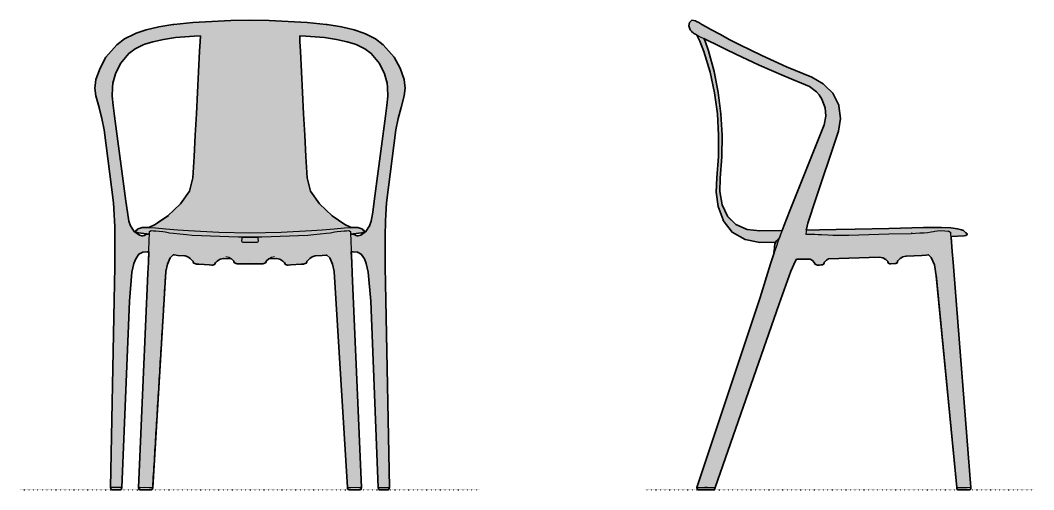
# Model space of a CAD drawing. Header units: millimetres. Extents: x 0 to 1796, y -1115 to 832.
# Drawn here: x 0 to 1796, y 0 to 832 of the extents above; entities that cross this region are included whole.
import ezdxf

# ---------------------------------------------------------------- set-up
doc = ezdxf.new("R2010")
doc.units = ezdxf.units.MM
doc.linetypes.add('Dots', pattern=[1, 0, -1])
doc.layers.add('Blocks', color=7, linetype='Continuous')
doc.layers.add('Blocks$Fill', color=7, linetype='Continuous', true_color=0xffffff)
for name, color, linetype, lineweight, true_color in [('Blocks$Inner', 7, 'Continuous', 25, 0x007f00), ('Blocks$Outline', 7, 'Continuous', 35, 0xff3f3f), ('Groud', 7, 'Dots', 25, 0x243775)]:
    doc.layers.add(name, color=color, linetype=linetype, lineweight=lineweight, true_color=true_color)

# ---------------------------------------------------------------- blocks, each defined once
blk = doc.blocks.new('Belleville Armchair Side')
at = {"layer": 'Blocks$Fill', "extrusion": (0, 0, -1)}
h = blk.add_hatch(color=256, dxfattribs=at)
h.paths.add_polyline_path([(332.4, 420.2), (330.2, 418.9), (326.5, 417), (320.9, 413.6), (313.4, 409.5), (304.7, 404.7), (288.1, 395.7), (272.2, 387), (254.6, 378.1), (214.5, 358.5), (170.7, 338.8), (126.2, 320), (106.2, 308.6), (103.2, 305.4), (88.7, 291.6), (78.4, 270.5), (78.2, 269.4), (75.1, 247.2), (79, 224.7), (122.5, 94), (129, 73.7), (133, 61.2), (135.7, 51.1), (136, 49.3), (112.6, 49.6), (82.9, 50.1), (49.5, 50.7), (-10.2, 52.1), (-71.9, 53.8), (-87.3, 53.9), (-102.7, 54), (-103.3, 54), (-103.9, 54), (-120.3, 53.1), (-131.9, 51.5), (-139.1, 49.7), (-142.6, 48.2), (-146.5, 45.2), (-147.6, 43.7), (-149, 42.5), (-148.7, 40.7), (-146.6, 39.4), (-143.7, 39.2), (-120.8, 37.9), (-121.5, 28.6), (-122.8, 11.5), (-124.3, -7.5), (-125.5, -22.9), (-155.9, -406.9), (-155.7, -409), (-154.1, -410.9), (-152.8, -410.9), (-147.8, -410.9), (-140.7, -410.9), (-136.4, -410.9), (-133.8, -410.9), (-132.4, -410.9), (-132.3, -410.9), (-130.9, -409), (-130.6, -406.8), (-94.5, -31.7), (-91.3, -12.2), (-85.1, 0.4), (-80.8, 5.1), (-79.9, 5.6), (-76.5, 5), (-68.7, 4.3), (-41.4, 3.1), (-40.4, 3), (-35.1, 1.7), (-30.5, -1.4), (-26.5, -5.3), (-26, -5.3), (-26, -5.3), (-25.9, -6.9), (-24.9, -8.9), (-22.6, -10.2), (-20.9, -10.2), (-13.9, -10.4), (-12.2, -10.6), (-9.9, -9.5), (-8.7, -7.6), (-8.5, -6), (-8, -6), (-5.2, -3.2), (0, 0), (6, 1.2), (96.3, -1.7), (99.8, -4), (103.5, -7.6), (104, -7.7), (104.2, -9.2), (105.4, -11), (107.4, -12.3), (109.2, -12.5), (112.6, -12.7), (116.2, -12.7), (117.9, -12.5), (120, -11.3), (121.3, -9.6), (121.5, -8), (122, -8), (125.1, -4.9), (129.1, -2.4), (130, -2.4), (153.3, -2.5), (154.9, -5.4), (163.3, -23.3), (183.8, -81.4), (297.3, -406.9), (297.8, -409), (299.1, -410.9), (300.3, -410.9), (304.4, -410.9), (314.2, -410.9), (323.8, -410.9), (328, -410.9), (328, -410.9), (329.3, -408.9), (329.7, -406.8), (329.7, -406.8), (217.6, -70.1), (199.3, -10.7), (192.7, 9.1), (193.1, 10.6), (192.6, 12), (192.1, 18.4), (191.5, 24.7), (188.7, 30), (190.2, 27.7), (218.2, 27.5), (244.3, 32.3), (267, 45.8), (283.4, 66), (283.1, 67.1), (292, 91), (295.4, 116.3), (294.6, 141.6), (291.5, 179.5), (291.1, 217.2), (293.4, 255), (298.4, 292.4), (306.1, 329.3), (317.1, 365.8), (324.7, 383.7), (329.5, 394.6), (330.3, 395.1), (332.4, 396.3), (332.8, 396.5), (333.2, 396.7), (333.6, 396.9), (334, 397.1), (334.4, 397.4), (334.8, 397.6), (335.2, 397.9), (335.5, 398.1), (335.9, 398.4), (336.3, 398.6), (336.7, 398.9), (337, 399.2), (337.4, 399.5), (337.7, 399.8), (338, 400.1), (338.4, 400.4), (338.6, 400.7), (338.9, 401), (339.2, 401.3), (339.5, 401.6), (339.7, 401.9), (340, 402.2), (340.2, 402.5), (340.5, 402.8), (340.7, 403.2), (340.9, 403.5), (341.1, 403.8), (341.4, 404.2), (341.6, 404.5), (341.8, 404.8), (342, 405.2), (342.2, 405.6), (343.7, 411.4), (342.5, 417.2), (338.8, 421.1)], flags=0)
h.paths.add_polyline_path([(288.5, 141.3), (289.1, 117.3), (284.9, 94.2), (275.3, 73.6), (275.2, 73.5), (275.2, 73.5), (260.8, 59.1), (240.6, 50.2), (218.3, 48), (178.4, 48.7), (175, 57.7), (170.9, 68.8), (164.3, 85.3), (156, 105.7), (104.4, 235.9), (101.3, 251.1), (102.3, 266.1), (108.3, 281.5), (113.3, 288.8), (117.8, 294.1), (130.2, 303.4), (175.7, 322.8), (219.4, 341.3), (260.6, 360.7), (278.9, 369.7), (295.6, 378.2), (309.3, 384.8), (313.8, 387.1), (317.4, 388.5), (315.2, 384), (308.8, 366.8), (299, 330.1), (291.7, 293), (287.1, 255.3), (285, 217.3), (285.5, 179.3)], flags=0)
at = {"layer": 'Blocks$Inner'}
for p, q in [((-330.2, 418.9), (-330.2, 418.9)), ((-190.7, 26.9), (-190.7, 26.9))]:
    blk.add_line(p, q, dxfattribs=at)
for points in [[(-342.2, 405.6), (-343.7, 411.4), (-342.5, 417.2), (-338.8, 421.1), (-332.4, 420.2), (-330.2, 418.9), (-326.5, 417), (-320.9, 413.6), (-313.4, 409.5), (-304.7, 404.7), (-288.1, 395.7), (-272.2, 387), (-254.6, 378.1), (-214.5, 358.5), (-170.7, 338.8), (-126.2, 320), (-106.2, 308.6), (-103.2, 305.4), (-88.7, 291.6), (-78.4, 270.5), (-78.2, 269.4), (-75.1, 247.2), (-79, 224.7), (-122.5, 94), (-129, 73.7), (-133, 61.2), (-135.7, 51.1), (-136.3, 46.5), (-136.4, 41.8), (-135.1, 41.8), (-131.9, 41.9), (-120.5, 41.7), (-114.8, 41.4), (-109.1, 41.2), (-97.9, 40.7), (-88.7, 40.4), (-60.4, 40.5), (10.2, 42.4), (50.2, 43.4), (65.1, 44.1), (72.2, 44.6), (78.7, 45.1), (85.5, 45.9), (89.4, 46.8), (92, 47.4), (96.1, 47.9), (101.1, 48.2), (109.4, 48.1), (115.7, 47.4), (117.7, 46.5), (120.3, 44.5)], [(-182.3, 37.5), (-181.9, 38.8), (-178.7, 47.9), (-175, 57.7), (-170.9, 68.8), (-164.3, 85.3), (-156, 105.7), (-104.4, 235.9), (-101.3, 251.1), (-102.3, 266.1), (-108.3, 281.5), (-113.3, 288.8), (-117.8, 294.1), (-130.2, 303.4), (-175.7, 322.8), (-219.4, 341.3), (-260.6, 360.7), (-278.9, 369.7), (-295.6, 378.2), (-309.3, 384.8), (-313.8, 387.1), (-321.9, 390.3), (-326.7, 393), (-330.3, 395.1), (-332.4, 396.3)], [(-331.6, 396.6), (-331.6, 396.6), (-331.6, 396.6)], [(-190.2, 27.7), (-218.2, 27.5), (-244.3, 32.3), (-267, 45.8), (-283.4, 66), (-283.1, 67.1), (-292, 91), (-295.4, 116.3), (-294.6, 141.6), (-291.5, 179.5), (-291.1, 217.2), (-293.4, 255), (-298.4, 292.4), (-306.1, 329.3), (-317.1, 365.8), (-324.7, 383.7), (-329.5, 394.6)], [(-275.3, 73.6), (-284.9, 94.2), (-289.1, 117.3), (-288.5, 141.3), (-285.5, 179.3), (-285, 217.3), (-287.1, 255.3), (-291.7, 293), (-299, 330.1), (-308.8, 366.8), (-315.2, 384), (-317.4, 388.5)], [(-178.4, 48.7), (-218.3, 48), (-240.6, 50.2), (-260.8, 59.1), (-275.3, 73.6), (-275.2, 73.5), (-275.2, 73.5)], [(120.3, 53.1), (131.9, 51.5), (139.1, 49.7), (142.6, 48.2), (146.5, 45.2), (142.6, 48.2), (139.1, 49.7), (131.9, 51.5), (120.3, 53.1), (103.9, 54), (87.9, 53.9), (72.2, 53.8), (10.3, 52), (-49.4, 50.7), (-112.6, 49.6), (-136, 49.3)], [(103.3, 54), (102.7, 54), (87.3, 53.9), (71.9, 53.8), (10.2, 52.1), (-49.5, 50.7), (-82.9, 50.1)], [(-329.7, -406.9), (-329.7, -406.8), (-329.1, -408.9), (-329.7, -406.9), (-324.6, -406.8), (-314.3, -406.8), (-303.6, -406.8), (-298.8, -406.9), (-297.3, -406.9), (-297.8, -409), (-299.1, -410.9), (-300.3, -410.9), (-304.4, -410.9), (-314.2, -410.9), (-323.8, -410.9), (-328, -410.9), (-329.3, -408.9), (-329.7, -406.8), (-217.6, -70.1), (-199.3, -10.7), (-192.3, 10.1), (-188.9, 19.7), (-185, 30.6), (-181.4, 39.7), (-178.7, 47.9)], [(-182.5, 36.9), (-182.7, 36.7), (-186.5, 32.7), (-188.7, 30), (-191.5, 24.7), (-192.1, 18.4), (-192.6, 12)], [(155.9, -406.9), (125.5, -22.9), (124.3, -7.5), (122.8, 11.5), (121.5, 28.6), (120.4, 42.5), (120.3, 44.5), (118.5, 45.7), (115.7, 47.4)], [(147.9, 44.1), (146.5, 45.2), (147.6, 43.7), (149, 42.5), (148.7, 40.7), (146.6, 39.4), (143.7, 39.2), (120.8, 37.9)], [(-188.7, 30), (-190.7, 26.9), (-191.7, 25.6), (-191.9, 23.4)], [(-192.7, 9.1), (-193.1, 10.6), (-192.6, 12), (-192.3, 10)], [(26, -5.3), (25.9, -6.9), (24.9, -8.9), (22.6, -10.2), (20.9, -10.2), (13.9, -10.4), (12.2, -10.6), (9.9, -9.5), (8.7, -7.6), (8.5, -6), (8, -6), (5.2, -3.2), (0, 0), (-6, 1.2), (-96.3, -1.7), (-99.8, -4), (-103.5, -7.6), (-104, -7.7), (-104.2, -9.2), (-105.4, -11), (-107.4, -12.3), (-109.2, -12.5), (-112.6, -12.7), (-116.2, -12.7), (-117.9, -12.5), (-120, -11.3), (-121.3, -9.6), (-121.5, -8), (-122, -8), (-121.5, -8)], [(94.5, -31.7), (91.3, -12.2), (85.1, 0.4), (80.8, 5.1), (79.9, 5.6), (76.5, 5), (68.7, 4.3), (41.4, 3.1), (40.4, 3), (35.1, 1.7), (30.5, -1.4), (26.5, -5.3), (26, -5.3), (26, -5.3), (26, -5.5)], [(-298.8, -406.9), (-297.3, -406.9), (-183.8, -81.4), (-163.3, -23.3), (-154.9, -5.4), (-153.3, -2.5), (-130, -2.4), (-129.1, -2.4), (-125.1, -4.9), (-122, -8)], [(154.1, -410.9), (155.7, -409), (155.9, -406.9), (154.4, -406.6), (155.9, -406.9), (155.7, -409), (154.1, -410.9), (152.8, -410.9), (147.8, -410.9), (140.7, -410.9), (136.4, -410.9), (133.8, -410.9), (132.4, -410.9), (130.9, -409), (130.6, -406.8), (94.5, -31.7), (94.4, -30.2), (130.7, -406.8), (131.1, -409), (130.6, -406.8), (130.7, -406.8), (132.6, -406.9), (136, -406.9), (141.1, -406.9), (148.9, -406.8), (154.4, -406.6)], [(-329.3, -408.9), (-328, -410.9), (-328, -410.9)], [(130.9, -409), (132.3, -410.9), (132.4, -410.9)], [(132.6, -406.9), (132.6, -406.9), (132.6, -406.9)]]:
    blk.add_lwpolyline(points, dxfattribs=at)
blk.add_open_spline([(-332.4, 396.3), (-334.6, 397.3), (-338.5, 399.9), (-341.2, 403.7), (-342.2, 405.6)], degree=3, knots=[19.935003, 19.935003, 19.935003, 19.935003, 27.178581, 33.569081, 33.569081, 33.569081, 33.569081], dxfattribs=at)
for points in [[(-259.9, 58.7), (-259.9, 58.7)], [(-240.3, 50.2), (-240.3, 50.2)], [(-240.3, 50.2), (-240.3, 50.2)], [(51.9, 43.5), (50.1, 43.4)], [(8.5, -6), (8.5, -6.1)], [(-311.6, -406.8), (-315.4, -406.9)], [(-314.3, -406.8), (-314.3, -406.8)], [(136, -406.9), (136, -406.9)], [(141.1, -406.9), (141.1, -406.9)]]:
    blk.add_open_spline(points, degree=1, dxfattribs=at)
at = {"layer": 'Blocks$Outline'}
for points in [[(-343.7, 411.4), (-342.5, 417.2)], [(-342.5, 417.2), (-338.8, 421.1)], [(-338.8, 421.1), (-332.4, 420.2)], [(-332.4, 420.2), (-330.2, 418.9)], [(-330.2, 418.9), (-326.5, 417)], [(-326.5, 417), (-320.9, 413.6)], [(-320.9, 413.6), (-313.4, 409.5)], [(-342.2, 405.6), (-343.7, 411.4)], [(-330.3, 395.1), (-332.4, 396.3)], [(-329.5, 394.6), (-330.3, 395.1)], [(-313.4, 409.5), (-304.7, 404.7)], [(-304.7, 404.7), (-288.1, 395.7)], [(-288.1, 395.7), (-272.2, 387)], [(-324.7, 383.7), (-329.5, 394.6)], [(-317.1, 365.8), (-324.7, 383.7)], [(-313.8, 387.1), (-317.4, 388.5)], [(-317.4, 388.5), (-315.2, 384)], [(-315.2, 384), (-308.8, 366.8)], [(-309.3, 384.8), (-313.8, 387.1)], [(-295.6, 378.2), (-309.3, 384.8)], [(-278.9, 369.7), (-295.6, 378.2)], [(-272.2, 387), (-254.6, 378.1)], [(-254.6, 378.1), (-214.5, 358.5)], [(-306.1, 329.3), (-317.1, 365.8)], [(-308.8, 366.8), (-299, 330.1)], [(-260.6, 360.7), (-278.9, 369.7)], [(-219.4, 341.3), (-260.6, 360.7)], [(-175.7, 322.8), (-219.4, 341.3)], [(-214.5, 358.5), (-170.7, 338.8)], [(-298.4, 292.4), (-306.1, 329.3)], [(-299, 330.1), (-291.7, 293)], [(-170.7, 338.8), (-126.2, 320)], [(-130.2, 303.4), (-175.7, 322.8)], [(-126.2, 320), (-106.2, 308.6)], [(-106.2, 308.6), (-103.2, 305.4)], [(-103.2, 305.4), (-88.7, 291.6)], [(-293.4, 255), (-298.4, 292.4)], [(-291.7, 293), (-287.1, 255.3)], [(-117.8, 294.1), (-130.2, 303.4)], [(-113.3, 288.8), (-117.8, 294.1)], [(-108.3, 281.5), (-113.3, 288.8)], [(-88.7, 291.6), (-78.4, 270.5)], [(-102.3, 266.1), (-108.3, 281.5)], [(-78.4, 270.5), (-78.2, 269.4)], [(-78.2, 269.4), (-75.1, 247.2)], [(-291.1, 217.2), (-293.4, 255)], [(-287.1, 255.3), (-285, 217.3)], [(-101.3, 251.1), (-102.3, 266.1)], [(-156, 105.7), (-104.4, 235.9)], [(-104.4, 235.9), (-101.3, 251.1)], [(-75.1, 247.2), (-79, 224.7)], [(-291.5, 179.5), (-291.1, 217.2)], [(-285, 217.3), (-285.5, 179.3)], [(-79, 224.7), (-122.5, 94)], [(-294.6, 141.6), (-291.5, 179.5)], [(-285.5, 179.3), (-288.5, 141.3)], [(-295.4, 116.3), (-294.6, 141.6)], [(-288.5, 141.3), (-289.1, 117.3)], [(-292, 91), (-295.4, 116.3)], [(-289.1, 117.3), (-284.9, 94.2)], [(-283.1, 67.1), (-292, 91)], [(-284.9, 94.2), (-275.3, 73.6)], [(-164.3, 85.3), (-156, 105.7)], [(-122.5, 94), (-129, 73.7)], [(-275.3, 73.6), (-275.2, 73.5)], [(-275.2, 73.5), (-275.2, 73.5)], [(-275.2, 73.5), (-260.8, 59.1)], [(-170.9, 68.8), (-164.3, 85.3)], [(-129, 73.7), (-133, 61.2)], [(-283.4, 66), (-283.1, 67.1)], [(-267, 45.8), (-283.4, 66)], [(-260.8, 59.1), (-240.6, 50.2)], [(-178.4, 48.7), (-175, 57.7)], [(-175, 57.7), (-170.9, 68.8)], [(-133, 61.2), (-135.7, 51.1)], [(71.9, 53.8), (87.3, 53.9)], [(87.3, 53.9), (102.7, 54)], [(102.7, 54), (103.3, 54)], [(103.3, 54), (103.9, 54)], [(103.9, 54), (120.3, 53.1)], [(-244.3, 32.3), (-267, 45.8)], [(-240.6, 50.2), (-218.3, 48)], [(-218.3, 48), (-178.4, 48.7)], [(-135.7, 51.1), (-136, 49.3)], [(-136, 49.3), (-112.6, 49.6)], [(-112.6, 49.6), (-82.9, 50.1)], [(-82.9, 50.1), (-49.5, 50.7)], [(-49.5, 50.7), (10.2, 52.1)], [(10.2, 52.1), (71.9, 53.8)], [(120.3, 53.1), (131.9, 51.5)], [(143.7, 39.2), (120.8, 37.9)], [(120.8, 37.9), (121.5, 28.6)], [(131.9, 51.5), (139.1, 49.7)], [(139.1, 49.7), (142.6, 48.2)], [(142.6, 48.2), (146.5, 45.2)], [(146.6, 39.4), (143.7, 39.2)], [(146.5, 45.2), (147.6, 43.7)], [(148.7, 40.7), (146.6, 39.4)], [(147.6, 43.7), (149, 42.5)], [(149, 42.5), (148.7, 40.7)], [(-218.2, 27.5), (-244.3, 32.3)], [(-190.2, 27.7), (-218.2, 27.5)], [(-192.6, 12), (-192.1, 18.4)], [(-192.1, 18.4), (-191.5, 24.7)], [(-191.5, 24.7), (-188.7, 30)], [(-188.7, 30), (-190.2, 27.7)], [(121.5, 28.6), (122.8, 11.5)], [(-199.3, -10.7), (-192.7, 9.1)], [(-193.1, 10.6), (-192.6, 12)], [(-192.7, 9.1), (-193.1, 10.6)], [(-6, 1.2), (-96.3, -1.7)], [(0, 0), (-6, 1.2)], [(35.1, 1.7), (30.5, -1.4)], [(40.4, 3), (35.1, 1.7)], [(41.4, 3.1), (40.4, 3)], [(68.7, 4.3), (41.4, 3.1)], [(76.5, 5), (68.7, 4.3)], [(79.9, 5.6), (76.5, 5)], [(80.8, 5.1), (79.9, 5.6)], [(85.1, 0.4), (80.8, 5.1)], [(91.3, -12.2), (85.1, 0.4)], [(122.8, 11.5), (124.3, -7.5)], [(-217.6, -70.1), (-199.3, -10.7)], [(-154.9, -5.4), (-163.3, -23.3)], [(-153.3, -2.5), (-154.9, -5.4)], [(-130, -2.4), (-153.3, -2.5)], [(-129.1, -2.4), (-130, -2.4)], [(-125.1, -4.9), (-129.1, -2.4)], [(-122, -8), (-125.1, -4.9)], [(-121.5, -8), (-122, -8)], [(-121.3, -9.6), (-121.5, -8)], [(-120, -11.3), (-121.3, -9.6)], [(-117.9, -12.5), (-120, -11.3)], [(-116.2, -12.7), (-117.9, -12.5)], [(-112.6, -12.7), (-116.2, -12.7)], [(-109.2, -12.5), (-112.6, -12.7)], [(-107.4, -12.3), (-109.2, -12.5)], [(-105.4, -11), (-107.4, -12.3)], [(-104.2, -9.2), (-105.4, -11)], [(-104, -7.7), (-104.2, -9.2)], [(-103.5, -7.6), (-104, -7.7)], [(-99.8, -4), (-103.5, -7.6)], [(-96.3, -1.7), (-99.8, -4)], [(5.2, -3.2), (0, 0)], [(8, -6), (5.2, -3.2)], [(8.5, -6), (8, -6)], [(8.7, -7.6), (8.5, -6)], [(9.9, -9.5), (8.7, -7.6)], [(12.2, -10.6), (9.9, -9.5)], [(13.9, -10.4), (12.2, -10.6)], [(20.9, -10.2), (13.9, -10.4)], [(22.6, -10.2), (20.9, -10.2)], [(24.9, -8.9), (22.6, -10.2)], [(25.9, -6.9), (24.9, -8.9)], [(26, -5.3), (25.9, -6.9)], [(26.5, -5.3), (26, -5.3)], [(26, -5.3), (26, -5.3)], [(30.5, -1.4), (26.5, -5.3)], [(94.5, -31.7), (91.3, -12.2)], [(124.3, -7.5), (125.5, -22.9)], [(-163.3, -23.3), (-183.8, -81.4)], [(130.6, -406.8), (94.5, -31.7)], [(125.5, -22.9), (155.9, -406.9)], [(-329.7, -406.8), (-217.6, -70.1)], [(-183.8, -81.4), (-297.3, -406.9)], [(-329.3, -408.9), (-329.7, -406.8)], [(-329.7, -406.8), (-329.7, -406.8)], [(-328, -410.9), (-329.3, -408.9)], [(-323.8, -410.9), (-328, -410.9)], [(-328, -410.9), (-328, -410.9)], [(-314.2, -410.9), (-323.8, -410.9)], [(-304.4, -410.9), (-314.2, -410.9)], [(-300.3, -410.9), (-304.4, -410.9)], [(-299.1, -410.9), (-300.3, -410.9)], [(-297.8, -409), (-299.1, -410.9)], [(-297.3, -406.9), (-297.8, -409)], [(130.9, -409), (130.6, -406.8)], [(132.3, -410.9), (130.9, -409)], [(132.4, -410.9), (132.3, -410.9)], [(133.8, -410.9), (132.4, -410.9)], [(136.4, -410.9), (133.8, -410.9)], [(140.7, -410.9), (136.4, -410.9)], [(147.8, -410.9), (140.7, -410.9)], [(152.8, -410.9), (147.8, -410.9)], [(154.1, -410.9), (152.8, -410.9)], [(155.7, -409), (154.1, -410.9)], [(155.9, -406.9), (155.7, -409)]]:
    blk.add_lwpolyline(points, dxfattribs=at)
blk.add_open_spline([(-332.4, 396.3), (-334.6, 397.3), (-338.5, 399.9), (-341.2, 403.7), (-342.2, 405.6)], degree=3, knots=[0, 0, 0, 0, 7.243578, 13.634078, 13.634078, 13.634078, 13.634078], dxfattribs=at)
blk = doc.blocks.new('Belleville Armchair Front')
at = {"layer": 'Blocks$Fill', "extrusion": (0, 0, -1)}
h = blk.add_hatch(color=256, dxfattribs=at)
h.paths.add_polyline_path([(-229.3, 353.3), (-233.1, 351.6), (-249.9, 343.1), (-263.7, 332.5), (-282.9, 310.7), (-293.3, 291.4), (-300.7, 271.4), (-301.3, 265.8), (-302.5, 255.9), (-300.7, 242.3), (-295.1, 221.6), (-290.1, 202), (-286, 182.1), (-269.3, 52.9), (-268.3, 31.8), (-267.7, 20.2), (-267.3, 11.3), (-267.2, 2.9), (-267.1, -8.8), (-267, -18.8), (-266.9, -30), (-266.9, -40), (-267.2, -60.8), (-268.1, -119.5), (-274.5, -451.7), (-274.2, -453.8), (-272.8, -455.7), (-270.6, -455.7), (-267.4, -455.7), (-264.4, -455.7), (-261.5, -455.7), (-258.2, -455.7), (-256.5, -455.7), (-255.1, -453.8), (-254.7, -451.7), (-241.3, -121.4), (-236.9, -70), (-233.3, -54.9), (-230.1, -46.4), (-224.3, -38.4), (-217.7, -34.5), (-209.6, -34.1), (-206.9, -34.4), (-207.7, -52.9), (-208.5, -71.7), (-216.7, -261), (-225.1, -451.7), (-224.6, -453.8), (-224.4, -454.1), (-223.4, -455.7), (-223.2, -455.7), (-219.7, -455.7), (-213.3, -455.7), (-206.5, -455.7), (-203.5, -455.7), (-201.8, -455.7), (-200.4, -453.8), (-200, -451.7), (-176.7, -69.1), (-173.7, -55.8), (-168.8, -44.9), (-163.9, -39.9), (-162.3, -40.1), (-155.6, -40.8), (-155.4, -40.8), (-143.8, -41.4), (-142.7, -41.5), (-137.8, -43), (-133.5, -45.8), (-128.8, -50.5), (-128.3, -50.6), (-128.1, -52.2), (-126.9, -54), (-123.7, -55.6), (-122.2, -55.8), (-118.1, -56.1), (-99.6, -57.3), (-95.4, -57.5), (-94, -57.5), (-90.5, -56.3), (-89.1, -54.6), (-88.8, -53.1), (-88.2, -53.1), (-85.5, -50.4), (-80.3, -47.2), (-74.5, -46.1), (-73.3, -46), (-61, -46.3), (-60.6, -46.6), (-56.8, -50.3), (-56.3, -50.4), (-56, -51.9), (-54.9, -53.9), (-50.5, -55.1), (-49, -55.2), (-44.9, -55.4), (-27.5, -55.5), (-10.2, -55.4), (-6.1, -55.2), (-4.6, -55.1), (-0.2, -53.9), (1, -51.9), (1.2, -50.4), (1.7, -50.3), (5.5, -46.6), (5.9, -46.3), (18.2, -46), (19.3, -46), (25.3, -47.2), (30.4, -50.4), (33.1, -53.1), (33.7, -53.1), (34, -54.6), (35.4, -56.3), (38.9, -57.5), (40.3, -57.5), (44.5, -57.3), (63, -56.1), (67.1, -55.8), (68.6, -55.6), (71.8, -54), (73, -52.2), (73.2, -50.6), (73.7, -50.5), (78.4, -45.8), (82.7, -43), (87.6, -41.5), (88.7, -41.4), (100.3, -40.8), (106.8, -39.6), (108.4, -39.5), (113.7, -44.9), (118.6, -55.8), (121.6, -69.1), (144.9, -451.7), (145.3, -453.8), (146.7, -455.7), (148.4, -455.7), (151.5, -455.7), (158.2, -455.7), (164.6, -455.7), (168.1, -455.7), (168.3, -455.7), (169.3, -454.1), (169.5, -453.8), (170, -451.7), (161.6, -261), (153.4, -71.7), (152.6, -52.9), (151.8, -34.4), (154.5, -34.1), (162.6, -34.5), (169.2, -38.4), (175, -46.4), (178.2, -54.9), (181.8, -70), (186.2, -121.4), (199.6, -451.7), (200, -453.8), (201.4, -455.7), (203.1, -455.7), (206.4, -455.7), (209.3, -455.7), (212.3, -455.7), (215.5, -455.7), (217.7, -455.7), (219.1, -453.8), (219.4, -451.7), (213, -119.5), (212.1, -60.8), (211.8, -40), (211.8, -30), (211.9, -18.8), (212, -8.8), (212.1, 2.9), (212.2, 11.3), (212.6, 20.2), (213.2, 31.8), (214.2, 52.9), (230.9, 182.1), (235, 202), (240, 221.6), (245.6, 242.3), (247.4, 255.9), (246.2, 265.8), (245.6, 271.4), (238.2, 291.4), (227.8, 310.7), (208.6, 332.5), (194.8, 343.1), (178, 351.6), (174.2, 353.3), (156.7, 359.5), (134.3, 364.8), (109.1, 368.6), (107.8, 368.7), (107.4, 368.8), (73.8, 372.2), (40, 374.3), (6.2, 375.6), (-27.5, 376.3), (-61.3, 375.6), (-95.1, 374.3), (-128.9, 372.2), (-162.5, 368.8), (-162.9, 368.7), (-164.2, 368.6), (-189.4, 364.8), (-211.8, 359.5)], flags=0)
h.paths.add_polyline_path([(71.5, 134.8), (69.6, 172.6), (67.5, 210.5), (65.7, 248.1), (63.6, 285), (61.7, 321.6), (60.9, 338.7), (60.4, 348.9), (71.2, 348.2), (104.5, 345.5), (125.6, 342.3), (144.8, 338.1), (158.9, 333.7), (161.8, 332.7), (175.9, 325.4), (186.9, 317.3), (201.8, 299.5), (210.6, 281.5), (215.6, 264.9), (216.3, 257.1), (216.5, 241.8), (215, 225.2), (212.4, 206.5), (210.1, 188.8), (192.3, 55.6), (189.8, 36.3), (187.1, 20.3), (184.4, 11.9), (177.9, 2), (168.5, -4.4), (164.3, -5.5), (162.4, -5.6), (160.4, -5.3), (159.1, -4.5), (156, -2.9), (150.5, -3), (170, -0.5), (172.8, 0.1), (174.8, 1.5), (174.9, 3.4), (173.1, 4.4), (171.9, 5.9), (168.7, 7.2), (163.7, 9), (161.2, 9.1), (155, 9.2), (152.9, 9.2), (151.6, 9.1), (140.7, 14.3), (132.1, 20), (117.8, 29.7), (95.6, 50.7), (79.8, 73.6), (73.7, 97.1)], flags=0)
h.paths.add_polyline_path([(-247.4, 55.6), (-265.2, 188.8), (-267.5, 206.5), (-270.1, 225.2), (-271.6, 241.8), (-271.4, 257.1), (-270.7, 264.9), (-265.7, 281.5), (-256.9, 299.5), (-242, 317.3), (-231, 325.4), (-216.9, 332.7), (-214, 333.7), (-199.9, 338.1), (-180.7, 342.3), (-159.6, 345.5), (-126.2, 348.2), (-115.5, 348.9), (-116, 338.7), (-116.8, 321.6), (-118.7, 285), (-120.8, 248.1), (-122.5, 210.5), (-124.7, 172.6), (-126.6, 134.8), (-128.8, 97.1), (-134.9, 73.6), (-150.7, 50.7), (-172.8, 29.7), (-195.8, 14.3), (-206.7, 9.1), (-208, 9.2), (-210.1, 9.2), (-216.2, 9.1), (-218.8, 9), (-223.8, 7.2), (-227, 5.9), (-228.2, 4.4), (-230, 3.4), (-229.8, 1.5), (-227.9, 0.1), (-225.1, -0.5), (-205.6, -3), (-211.1, -2.9), (-214.2, -4.5), (-215.5, -5.3), (-217.5, -5.6), (-219.4, -5.5), (-223.6, -4.4), (-233, 2), (-239.5, 11.9), (-242.2, 20.3), (-244.9, 36.3)], flags=0)
at = {"layer": 'Blocks$Inner'}
for points in [[(-246.2, 265.8), (-246.2, 265.8), (-245.6, 271.4), (-238.2, 291.4), (-227.8, 310.7), (-208.6, 332.5), (-194.8, 343.1), (-178, 351.6), (-174.2, 353.3), (-156.7, 359.5), (-134.3, 364.8), (-109.1, 368.6), (-73.8, 372.2), (-40, 374.3), (-6.2, 375.6), (27.5, 376.3), (61.3, 375.6), (95.1, 374.3), (128.9, 372.2), (164.2, 368.6), (189.4, 364.8), (211.8, 359.5), (229.3, 353.3), (233.1, 351.6), (249.9, 343.1), (263.7, 332.5), (282.9, 310.7), (293.3, 291.4), (300.7, 271.4), (301.3, 265.8), (302.5, 255.9), (300.7, 242.3)], [(-107.8, 368.7), (-107.4, 368.8), (-73.8, 372.2)], [(128.9, 372.2), (162.5, 368.8), (162.9, 368.7)], [(-132.1, 20), (-117.8, 29.7), (-95.6, 50.7), (-79.8, 73.6), (-73.7, 97.1), (-71.5, 134.8), (-69.6, 172.6), (-67.5, 210.5), (-65.7, 248.1), (-63.6, 285), (-61.7, 321.6), (-60.9, 338.7), (-60.4, 348.9), (-71.2, 348.2), (-104.5, 345.5), (-125.6, 342.3), (-144.8, 338.1), (-158.9, 333.7), (-161.8, 332.7), (-175.9, 325.4), (-186.9, 317.3), (-201.8, 299.5), (-210.6, 281.5), (-215.6, 264.9), (-216.3, 257.1), (-216.5, 241.8), (-215, 225.2), (-212.4, 206.5), (-210.1, 188.8), (-192.3, 55.6), (-189.8, 36.3), (-187.1, 20.2), (-184.5, 11.6), (-184.4, 11.9), (-187.1, 20.3)], [(242.2, 20.3), (239.5, 11.9), (239.6, 11.6), (242.2, 20.2), (244.9, 36.3), (247.4, 55.6), (265.2, 188.8), (267.5, 206.5), (270.1, 225.2), (271.6, 241.8), (271.4, 257.1), (270.7, 264.9), (265.7, 281.5), (256.9, 299.5), (242, 317.3), (231, 325.4), (216.9, 332.7), (214, 333.7), (199.9, 338.1), (180.7, 342.3), (159.6, 345.5), (126.2, 348.2), (115.5, 348.9), (116, 338.7), (116.8, 321.6), (118.7, 285), (120.8, 248.1), (122.5, 210.5), (124.7, 172.6), (126.6, 134.8), (128.8, 97.1), (134.9, 73.6), (150.7, 50.7), (172.8, 29.7), (195.8, 14.3), (206.7, 9.1)], [(-246.2, 265.8), (-247.4, 255.9), (-245.6, 242.3)], [(-235, 202), (-230.9, 182.1), (-214.2, 52.9), (-213.2, 31.8), (-212.6, 20.2), (-212.2, 11.3), (-212.1, 2.9), (-212, -8.8), (-211.9, -18.8), (-211.8, -30), (-211.8, -40), (-212.1, -60.8), (-213, -119.5), (-219.4, -451.7), (-219.1, -453.8), (-217.7, -455.7), (-215.5, -455.7), (-212.3, -455.7), (-209.3, -455.7), (-206.4, -455.7), (-203.1, -455.7), (-201.4, -455.7), (-200, -453.8), (-199.6, -451.7), (-201.5, -451.6), (-201.5, -451.6), (-205.4, -451.7), (-209.3, -451.7), (-213.3, -451.7), (-217.1, -451.7), (-219.4, -451.7), (-219.4, -451.7)], [(254.7, -451.7), (254.7, -451.7), (256.6, -451.6), (260.5, -451.7), (264.4, -451.7), (268.4, -451.7), (272.2, -451.7), (274.5, -451.7), (268.1, -119.5), (267.2, -60.8), (266.9, -40), (266.9, -30), (267, -18.8), (267.1, -8.8), (267.2, 2.9), (267.3, 11.3), (267.7, 20.2), (268.3, 31.8), (269.3, 52.9), (286, 182.1), (290.1, 202)], [(-151.6, 9.1), (-140.7, 14.3), (-117.1, 30)], [(-184.4, 11.9), (-177.9, 2), (-168.5, -4.4), (-164.3, -5.5), (-162.4, -5.6), (-160.4, -5.3)], [(-160.6, -5.5), (-160.6, -5.5), (-159.1, -4.5), (-156, -2.9), (-150.5, -3), (-170, -0.5), (-172.8, 0.1), (-174.8, 1.5), (-174.9, 3.4), (-173.1, 4.4), (-171.9, 5.9), (-168.7, 7.2), (-163.7, 9), (-161.2, 9.1), (-155, 9.2), (-152.9, 9.2), (-140.1, 8.4), (-121.6, 6.8), (-100.4, 5), (-81.5, 3.5), (-27.5, 0.6), (27.5, -0.6), (82.6, 0.6), (136.6, 3.5), (155.5, 5), (176.7, 6.8), (195.1, 8.4), (208, 9.2), (210.1, 9.2), (216.2, 9.1), (218.8, 9), (223.8, 7.2), (227, 5.9), (228.2, 4.4), (230, 3.4), (229.8, 1.5), (227.9, 0.1), (225.1, -0.5), (205.6, -3), (211.1, -2.9), (214.2, -4.5), (215.5, -5.3), (217.5, -5.6), (219.4, -5.5), (223.6, -4.4), (233, 2), (239.5, 11.9)], [(-168.1, -451.7), (-169.8, -451.7), (-153.4, -71.7), (-152.6, -52.9), (-151.7, -31.4), (-151, -14.7), (-150.3, -0.4), (-150.3, 1.7), (-147.3, 3.4), (-143.4, 3.3), (-139.3, 3.2), (-133.4, 2.5), (-126.9, 1.7), (-122.8, 1.1), (-119.9, 0.6), (-114.9, -0.3), (-108.2, -1.2), (-96.7, -2.5), (-85.2, -3.6), (-74.8, -4.4), (6.8, -7.3), (12.3, -7.5), (13, -7.5), (13.6, -7.5), (15.9, -7.5), (27.5, -7.6), (39.2, -7.5), (41.5, -7.5), (42.1, -7.5), (42.8, -7.5), (48.3, -7.3), (129.9, -4.4), (140.3, -3.6), (151.8, -2.5), (163.3, -1.2), (170, -0.3), (175, 0.6), (177.9, 1.1), (182, 1.7), (188.5, 2.5), (194.4, 3.2), (198.4, 3.3), (202.4, 3.4), (205.3, 1.7), (205.4, -0.4), (206.1, -14.7), (206.8, -31.4), (207.7, -52.9), (208.5, -71.7), (224.9, -451.7), (223.2, -451.7), (223.2, -451.7)], [(-199.6, -451.7), (-186.2, -121.4), (-181.8, -70), (-178.2, -54.9), (-175, -46.4), (-169.2, -38.4), (-162.6, -34.5), (-154.5, -34.1), (-151.8, -34.4)], [(206.9, -34.4), (209.6, -34.1), (209.6, -34.1), (217.7, -34.5), (224.3, -38.4), (230.1, -46.4), (233.3, -54.9), (236.9, -70), (241.3, -121.4), (254.7, -451.7), (255.1, -453.8), (256.5, -455.7), (258.2, -455.7), (261.5, -455.7), (264.4, -455.7), (267.4, -455.7), (270.6, -455.7), (272.8, -455.7), (274.2, -453.8), (274.5, -451.7)], [(-121.6, -69.1), (-118.6, -55.8), (-113.7, -44.9), (-108.4, -39.5), (-106.8, -39.6), (-100.3, -40.8), (-88.7, -41.4), (-87.6, -41.5), (-82.7, -43), (-78.4, -45.8), (-73.7, -50.5), (-73.2, -50.6)], [(-73.2, -50.6), (-73.7, -50.5), (-73.2, -50.6)], [(-73.2, -50.6), (-73.2, -50.6), (-73, -52.2), (-71.8, -54), (-68.6, -55.6), (-67.1, -55.8), (-63, -56.1), (-44.5, -57.3), (-40.3, -57.5), (-38.9, -57.5), (-35.4, -56.3), (-34, -54.6), (-33.7, -53.1), (-33.1, -53.1)], [(-33.7, -53.1), (-33.1, -53.1), (-30.4, -50.4), (-25.3, -47.2), (-19.3, -46), (-18.2, -46), (-5.9, -46.3)], [(-15.6, -42.2), (-10.2, -43.5), (-5.5, -46.6), (-1.7, -50.3)], [(-1.2, -50.4), (-1.7, -50.3), (-1.2, -50.4)], [(-1.2, -50.3), (-1, -51.9), (0.2, -53.9), (4.6, -55.1), (6.1, -55.2), (10.2, -55.4), (27.5, -55.5), (44.9, -55.4), (49, -55.2), (50.5, -55.1), (54.9, -53.9), (56, -51.9), (56.3, -50.3)], [(27.5, -50.3), (27.5, -50.3), (27.5, -50.3)], [(56.3, -50.4), (56.8, -50.3), (56.3, -50.4)], [(56.8, -50.3), (60.6, -46.6), (65.3, -43.5), (70.7, -42.2)], [(61, -46.3), (73.3, -46), (74.4, -46), (80.3, -47.2), (85.5, -50.4), (88.2, -53.1)], [(74.5, -46.1), (73.3, -46), (74.5, -46.1)], [(88.8, -53.1), (88.2, -53.1), (88.8, -53.1), (89.1, -54.6), (90.5, -56.3), (94, -57.5), (95.4, -57.5), (99.6, -57.3), (118.1, -56.1), (122.2, -55.8), (123.7, -55.6), (126.9, -54), (128.1, -52.2), (128.3, -50.6)], [(128.3, -50.6), (128.8, -50.5), (128.2, -50.6)], [(128.3, -50.6), (128.8, -50.5), (133.5, -45.8), (137.8, -43), (142.7, -41.5), (143.8, -41.4), (155.4, -40.8), (155.6, -40.8), (162.3, -40.1), (163.9, -39.9), (168.8, -44.9), (173.7, -55.8), (176.7, -69.1)], [(156.3, -41), (156.3, -41), (156.3, -41)], [(224.4, -454.1), (223.4, -455.7), (223.2, -455.7), (219.7, -455.7), (213.3, -455.7), (206.5, -455.7), (203.5, -455.7), (201.8, -455.7), (200.4, -453.8), (200, -451.7), (176.6, -67.2)], [(-161.6, -261), (-170, -451.7), (-169.8, -451.7), (-165.9, -451.7), (-158.9, -451.4), (-151.2, -451.7), (-147.2, -451.7), (-144.9, -451.7), (-145.3, -453.8), (-146.7, -455.7), (-148.4, -455.7), (-151.5, -455.7), (-158.2, -455.7), (-164.6, -455.7), (-168.1, -455.7), (-168.3, -455.7), (-169.3, -454.1)], [(200, -451.7), (202.3, -451.7), (206.3, -451.7), (214, -451.4), (221, -451.7), (224.9, -451.7), (225.1, -451.7), (216.7, -261)], [(-168.1, -455.7), (-169.3, -454.1), (-169.5, -453.8), (-170, -451.7), (-169.6, -453.8)], [(224.6, -453.8), (225.1, -451.7), (224.6, -453.8), (223.2, -455.7)]]:
    blk.add_lwpolyline(points, dxfattribs=at)
for points in [[(-240.3, 223.1), (-245.6, 242.3), (-240, 221.6), (-235, 202)], [(295.1, 221.6), (300.7, 242.3), (295.4, 223.1), (290.1, 202)], [(13.7, -7.9), (14.1, -7.9), (15.5, -7.9), (27.5, -8), (39.6, -7.9), (41, -7.9), (41.4, -7.9), (41.4, -8.6), (41.5, -9.5), (41.5, -9.9), (41.8, -15), (41.6, -16.3), (40.8, -17.4), (39.6, -17.8), (27.5, -17.8), (15.5, -17.8), (14.3, -17.4), (13.5, -16.3), (13.2, -15), (13.6, -9.9), (13.6, -9.5), (13.7, -8.6)]]:
    blk.add_lwpolyline(points, close=True, dxfattribs=at)
for points in [[(-150.6, -5.5), (-150.6, -5.5)], [(13.6, -10.1), (13.6, -10.1)], [(14.8, -7.9), (14.8, -7.9)], [(216.1, -5.7), (216.1, -5.7)], [(-151.8, -34.1), (-151.8, -34.1)], [(-85.9, -42), (-85.9, -42)], [(-83.8, -42.6), (-83.8, -42.6)], [(-5.4, -46.6), (-5.4, -46.6)], [(-4.8, -47.2), (-4.8, -47.2)], [(75.1, -46.2), (75.1, -46.2)], [(75.5, -46.2), (75.5, -46.2)], [(76.7, -46.5), (76.7, -46.5)], [(164.1, -40), (164.1, -40)], [(164.1, -40.1), (164.1, -40.1)], [(-144.9, -451.7), (-121.5, -67.2)], [(-211.6, -451.7), (-211.6, -451.7)], [(-151.4, -451.7), (-151.4, -451.7)], [(206.5, -451.7), (206.5, -451.7)], [(266.7, -451.7), (266.7, -451.7)], [(268.4, -451.7), (268.4, -451.7)]]:
    blk.add_open_spline(points, degree=1, dxfattribs=at)
at = {"layer": 'Blocks$Outline'}
for points in [[(-174.2, 353.3), (-156.7, 359.5)], [(-156.7, 359.5), (-134.3, 364.8)], [(-134.3, 364.8), (-109.1, 368.6)], [(-109.1, 368.6), (-107.8, 368.7)], [(-107.8, 368.7), (-107.4, 368.8)], [(-107.4, 368.8), (-73.8, 372.2)], [(-73.8, 372.2), (-40, 374.3)], [(-40, 374.3), (-6.2, 375.6)], [(-6.2, 375.6), (27.5, 376.3)], [(27.5, 376.3), (61.3, 375.6)], [(61.3, 375.6), (95.1, 374.3)], [(95.1, 374.3), (128.9, 372.2)], [(128.9, 372.2), (162.5, 368.8)], [(162.5, 368.8), (162.9, 368.7)], [(162.9, 368.7), (164.2, 368.6)], [(164.2, 368.6), (189.4, 364.8)], [(189.4, 364.8), (211.8, 359.5)], [(211.8, 359.5), (229.3, 353.3)], [(-208.6, 332.5), (-194.8, 343.1)], [(-194.8, 343.1), (-178, 351.6)], [(-178, 351.6), (-174.2, 353.3)], [(-125.6, 342.3), (-144.8, 338.1)], [(-104.5, 345.5), (-125.6, 342.3)], [(-71.2, 348.2), (-104.5, 345.5)], [(-60.4, 348.9), (-71.2, 348.2)], [(-60.9, 338.7), (-60.4, 348.9)], [(126.2, 348.2), (115.5, 348.9)], [(115.5, 348.9), (116, 338.7)], [(159.6, 345.5), (126.2, 348.2)], [(180.7, 342.3), (159.6, 345.5)], [(199.9, 338.1), (180.7, 342.3)], [(229.3, 353.3), (233.1, 351.6)], [(233.1, 351.6), (249.9, 343.1)], [(249.9, 343.1), (263.7, 332.5)], [(-227.8, 310.7), (-208.6, 332.5)], [(-175.9, 325.4), (-186.9, 317.3)], [(-161.8, 332.7), (-175.9, 325.4)], [(-158.9, 333.7), (-161.8, 332.7)], [(-144.8, 338.1), (-158.9, 333.7)], [(-61.7, 321.6), (-60.9, 338.7)], [(116, 338.7), (116.8, 321.6)], [(214, 333.7), (199.9, 338.1)], [(216.9, 332.7), (214, 333.7)], [(231, 325.4), (216.9, 332.7)], [(242, 317.3), (231, 325.4)], [(263.7, 332.5), (282.9, 310.7)], [(-238.2, 291.4), (-227.8, 310.7)], [(-186.9, 317.3), (-201.8, 299.5)], [(-63.6, 285), (-61.7, 321.6)], [(116.8, 321.6), (118.7, 285)], [(256.9, 299.5), (242, 317.3)], [(282.9, 310.7), (293.3, 291.4)], [(-245.6, 271.4), (-238.2, 291.4)], [(-201.8, 299.5), (-210.6, 281.5)], [(265.7, 281.5), (256.9, 299.5)], [(293.3, 291.4), (300.7, 271.4)], [(-246.2, 265.8), (-245.6, 271.4)], [(-210.6, 281.5), (-215.6, 264.9)], [(-65.7, 248.1), (-63.6, 285)], [(118.7, 285), (120.8, 248.1)], [(270.7, 264.9), (265.7, 281.5)], [(300.7, 271.4), (301.3, 265.8)], [(-247.4, 255.9), (-246.2, 265.8)], [(-245.6, 242.3), (-247.4, 255.9)], [(-216.3, 257.1), (-216.5, 241.8)], [(-215.6, 264.9), (-216.3, 257.1)], [(271.4, 257.1), (270.7, 264.9)], [(271.6, 241.8), (271.4, 257.1)], [(302.5, 255.9), (300.7, 242.3)], [(301.3, 265.8), (302.5, 255.9)], [(-240, 221.6), (-245.6, 242.3)], [(-216.5, 241.8), (-215, 225.2)], [(-67.5, 210.5), (-65.7, 248.1)], [(120.8, 248.1), (122.5, 210.5)], [(270.1, 225.2), (271.6, 241.8)], [(300.7, 242.3), (295.1, 221.6)], [(-235, 202), (-240, 221.6)], [(-215, 225.2), (-212.4, 206.5)], [(267.5, 206.5), (270.1, 225.2)], [(295.1, 221.6), (290.1, 202)], [(-230.9, 182.1), (-235, 202)], [(-212.4, 206.5), (-210.1, 188.8)], [(-69.6, 172.6), (-67.5, 210.5)], [(122.5, 210.5), (124.7, 172.6)], [(265.2, 188.8), (267.5, 206.5)], [(290.1, 202), (286, 182.1)], [(-214.2, 52.9), (-230.9, 182.1)], [(-210.1, 188.8), (-192.3, 55.6)], [(247.4, 55.6), (265.2, 188.8)], [(286, 182.1), (269.3, 52.9)], [(-71.5, 134.8), (-69.6, 172.6)], [(124.7, 172.6), (126.6, 134.8)], [(-73.7, 97.1), (-71.5, 134.8)], [(126.6, 134.8), (128.8, 97.1)], [(-79.8, 73.6), (-73.7, 97.1)], [(128.8, 97.1), (134.9, 73.6)], [(-95.6, 50.7), (-79.8, 73.6)], [(134.9, 73.6), (150.7, 50.7)], [(-192.3, 55.6), (-189.8, 36.3)], [(244.9, 36.3), (247.4, 55.6)], [(-213.2, 31.8), (-214.2, 52.9)], [(-189.8, 36.3), (-187.1, 20.3)], [(-117.8, 29.7), (-95.6, 50.7)], [(150.7, 50.7), (172.8, 29.7)], [(242.2, 20.3), (244.9, 36.3)], [(269.3, 52.9), (268.3, 31.8)], [(-212.6, 20.2), (-213.2, 31.8)], [(-212.2, 11.3), (-212.6, 20.2)], [(-187.1, 20.3), (-184.4, 11.9)], [(-140.7, 14.3), (-132.1, 20)], [(-132.1, 20), (-117.8, 29.7)], [(172.8, 29.7), (195.8, 14.3)], [(239.5, 11.9), (242.2, 20.3)], [(267.7, 20.2), (267.3, 11.3)], [(268.3, 31.8), (267.7, 20.2)], [(-212.1, 2.9), (-212.2, 11.3)], [(-212, -8.8), (-212.1, 2.9)], [(-184.4, 11.9), (-177.9, 2)], [(-177.9, 2), (-168.5, -4.4)], [(-174.9, 3.4), (-173.1, 4.4)], [(-174.8, 1.5), (-174.9, 3.4)], [(-172.8, 0.1), (-174.8, 1.5)], [(-173.1, 4.4), (-171.9, 5.9)], [(-170, -0.5), (-172.8, 0.1)], [(-171.9, 5.9), (-168.7, 7.2)], [(-168.7, 7.2), (-163.7, 9)], [(-163.7, 9), (-161.2, 9.1)], [(-161.2, 9.1), (-155, 9.2)], [(-155, 9.2), (-152.9, 9.2)], [(-152.9, 9.2), (-151.6, 9.1)], [(-151.6, 9.1), (-140.7, 14.3)], [(195.8, 14.3), (206.7, 9.1)], [(206.7, 9.1), (208, 9.2)], [(208, 9.2), (210.1, 9.2)], [(210.1, 9.2), (216.2, 9.1)], [(216.2, 9.1), (218.8, 9)], [(218.8, 9), (223.8, 7.2)], [(223.6, -4.4), (233, 2)], [(223.8, 7.2), (227, 5.9)], [(227.9, 0.1), (225.1, -0.5)], [(227, 5.9), (228.2, 4.4)], [(229.8, 1.5), (227.9, 0.1)], [(228.2, 4.4), (230, 3.4)], [(230, 3.4), (229.8, 1.5)], [(233, 2), (239.5, 11.9)], [(267.2, 2.9), (267.1, -8.8)], [(267.3, 11.3), (267.2, 2.9)], [(-211.9, -18.8), (-212, -8.8)], [(-150.5, -3), (-170, -0.5)], [(-168.5, -4.4), (-164.3, -5.5)], [(-164.3, -5.5), (-162.4, -5.6)], [(-162.4, -5.6), (-160.4, -5.3)], [(-160.4, -5.3), (-159.1, -4.5)], [(-159.1, -4.5), (-156, -2.9)], [(-156, -2.9), (-150.5, -3)], [(225.1, -0.5), (205.6, -3)], [(205.6, -3), (211.1, -2.9)], [(211.1, -2.9), (214.2, -4.5)], [(214.2, -4.5), (215.5, -5.3)], [(215.5, -5.3), (217.5, -5.6)], [(217.5, -5.6), (219.4, -5.5)], [(219.4, -5.5), (223.6, -4.4)], [(267.1, -8.8), (267, -18.8)], [(-211.8, -30), (-211.9, -18.8)], [(-211.8, -40), (-211.8, -30)], [(-162.6, -34.5), (-169.2, -38.4)], [(-154.5, -34.1), (-162.6, -34.5)], [(-151.8, -34.4), (-154.5, -34.1)], [(-152.6, -52.9), (-151.8, -34.4)], [(209.6, -34.1), (206.9, -34.4)], [(206.9, -34.4), (207.7, -52.9)], [(217.7, -34.5), (209.6, -34.1)], [(224.3, -38.4), (217.7, -34.5)], [(267, -18.8), (266.9, -30)], [(266.9, -30), (266.9, -40)], [(-212.1, -60.8), (-211.8, -40)], [(-175, -46.4), (-178.2, -54.9)], [(-169.2, -38.4), (-175, -46.4)], [(-153.4, -71.7), (-152.6, -52.9)], [(-113.7, -44.9), (-118.6, -55.8)], [(-108.4, -39.5), (-113.7, -44.9)], [(-106.8, -39.6), (-108.4, -39.5)], [(-100.3, -40.8), (-106.8, -39.6)], [(-88.7, -41.4), (-100.3, -40.8)], [(-87.6, -41.5), (-88.7, -41.4)], [(-82.7, -43), (-87.6, -41.5)], [(-78.4, -45.8), (-82.7, -43)], [(-73.7, -50.5), (-78.4, -45.8)], [(-73.2, -50.6), (-73.7, -50.5)], [(-73, -52.2), (-73.2, -50.6)], [(-71.8, -54), (-73, -52.2)], [(-33.7, -53.1), (-34, -54.6)], [(-33.1, -53.1), (-33.7, -53.1)], [(-30.4, -50.4), (-33.1, -53.1)], [(-25.3, -47.2), (-30.4, -50.4)], [(-19.3, -46), (-25.3, -47.2)], [(-18.2, -46), (-19.3, -46)], [(-5.9, -46.3), (-18.2, -46)], [(-5.5, -46.6), (-5.9, -46.3)], [(-1.7, -50.3), (-5.5, -46.6)], [(-1.2, -50.4), (-1.7, -50.3)], [(-1, -51.9), (-1.2, -50.4)], [(0.2, -53.9), (-1, -51.9)], [(56, -51.9), (54.9, -53.9)], [(56.3, -50.4), (56, -51.9)], [(56.8, -50.3), (56.3, -50.4)], [(60.6, -46.6), (56.8, -50.3)], [(61, -46.3), (60.6, -46.6)], [(73.3, -46), (61, -46.3)], [(74.5, -46.1), (73.3, -46)], [(80.3, -47.2), (74.5, -46.1)], [(85.5, -50.4), (80.3, -47.2)], [(88.2, -53.1), (85.5, -50.4)], [(88.8, -53.1), (88.2, -53.1)], [(89.1, -54.6), (88.8, -53.1)], [(128.1, -52.2), (126.9, -54)], [(128.3, -50.6), (128.1, -52.2)], [(128.8, -50.5), (128.3, -50.6)], [(133.5, -45.8), (128.8, -50.5)], [(137.8, -43), (133.5, -45.8)], [(142.7, -41.5), (137.8, -43)], [(143.8, -41.4), (142.7, -41.5)], [(155.4, -40.8), (143.8, -41.4)], [(155.6, -40.8), (155.4, -40.8)], [(162.3, -40.1), (155.6, -40.8)], [(163.9, -39.9), (162.3, -40.1)], [(168.8, -44.9), (163.9, -39.9)], [(173.7, -55.8), (168.8, -44.9)], [(207.7, -52.9), (208.5, -71.7)], [(230.1, -46.4), (224.3, -38.4)], [(233.3, -54.9), (230.1, -46.4)], [(266.9, -40), (267.2, -60.8)], [(-213, -119.5), (-212.1, -60.8)], [(-181.8, -70), (-186.2, -121.4)], [(-178.2, -54.9), (-181.8, -70)], [(-161.6, -261), (-153.4, -71.7)], [(-121.6, -69.1), (-144.9, -451.7)], [(-118.6, -55.8), (-121.6, -69.1)], [(-68.6, -55.6), (-71.8, -54)], [(-67.1, -55.8), (-68.6, -55.6)], [(-63, -56.1), (-67.1, -55.8)], [(-44.5, -57.3), (-63, -56.1)], [(-40.3, -57.5), (-44.5, -57.3)], [(-38.9, -57.5), (-40.3, -57.5)], [(-35.4, -56.3), (-38.9, -57.5)], [(-34, -54.6), (-35.4, -56.3)], [(4.6, -55.1), (0.2, -53.9)], [(6.1, -55.2), (4.6, -55.1)], [(10.2, -55.4), (6.1, -55.2)], [(27.5, -55.5), (10.2, -55.4)], [(44.9, -55.4), (27.5, -55.5)], [(49, -55.2), (44.9, -55.4)], [(50.5, -55.1), (49, -55.2)], [(54.9, -53.9), (50.5, -55.1)], [(90.5, -56.3), (89.1, -54.6)], [(94, -57.5), (90.5, -56.3)], [(95.4, -57.5), (94, -57.5)], [(99.6, -57.3), (95.4, -57.5)], [(118.1, -56.1), (99.6, -57.3)], [(122.2, -55.8), (118.1, -56.1)], [(123.7, -55.6), (122.2, -55.8)], [(126.9, -54), (123.7, -55.6)], [(176.7, -69.1), (173.7, -55.8)], [(200, -451.7), (176.7, -69.1)], [(208.5, -71.7), (216.7, -261)], [(236.9, -70), (233.3, -54.9)], [(241.3, -121.4), (236.9, -70)], [(267.2, -60.8), (268.1, -119.5)], [(-219.4, -451.7), (-213, -119.5)], [(-186.2, -121.4), (-199.6, -451.7)], [(254.7, -451.7), (241.3, -121.4)], [(268.1, -119.5), (274.5, -451.7)], [(-170, -451.7), (-161.6, -261)], [(216.7, -261), (225.1, -451.7)], [(-219.1, -453.8), (-219.4, -451.7)], [(-217.7, -455.7), (-219.1, -453.8)], [(-215.5, -455.7), (-217.7, -455.7)], [(-212.3, -455.7), (-215.5, -455.7)], [(-209.3, -455.7), (-212.3, -455.7)], [(-206.4, -455.7), (-209.3, -455.7)], [(-203.1, -455.7), (-206.4, -455.7)], [(-201.4, -455.7), (-203.1, -455.7)], [(-200, -453.8), (-201.4, -455.7)], [(-199.6, -451.7), (-200, -453.8)], [(-169.5, -453.8), (-170, -451.7)], [(-169.3, -454.1), (-169.5, -453.8)], [(-168.3, -455.7), (-169.3, -454.1)], [(-168.1, -455.7), (-168.3, -455.7)], [(-164.6, -455.7), (-168.1, -455.7)], [(-158.2, -455.7), (-164.6, -455.7)], [(-151.5, -455.7), (-158.2, -455.7)], [(-148.4, -455.7), (-151.5, -455.7)], [(-146.7, -455.7), (-148.4, -455.7)], [(-145.3, -453.8), (-146.7, -455.7)], [(-144.9, -451.7), (-145.3, -453.8)], [(200.4, -453.8), (200, -451.7)], [(201.8, -455.7), (200.4, -453.8)], [(203.5, -455.7), (201.8, -455.7)], [(206.5, -455.7), (203.5, -455.7)], [(213.3, -455.7), (206.5, -455.7)], [(219.7, -455.7), (213.3, -455.7)], [(223.2, -455.7), (219.7, -455.7)], [(223.4, -455.7), (223.2, -455.7)], [(224.4, -454.1), (223.4, -455.7)], [(224.6, -453.8), (224.4, -454.1)], [(225.1, -451.7), (224.6, -453.8)], [(255.1, -453.8), (254.7, -451.7)], [(256.5, -455.7), (255.1, -453.8)], [(258.2, -455.7), (256.5, -455.7)], [(261.5, -455.7), (258.2, -455.7)], [(264.4, -455.7), (261.5, -455.7)], [(267.4, -455.7), (264.4, -455.7)], [(270.6, -455.7), (267.4, -455.7)], [(272.8, -455.7), (270.6, -455.7)], [(274.2, -453.8), (272.8, -455.7)], [(274.5, -451.7), (274.2, -453.8)]]:
    blk.add_lwpolyline(points, dxfattribs=at)

msp = doc.modelspace()

# ---------------------------------------------------------------- linework, layer by layer
at = {"layer": 'Groud'}
for points in [[(0, 0), (814, 0)], [(1108.1, 0), (1795.5, 0)]]:
    msp.add_lwpolyline(points, dxfattribs=at)

# ---------------------------------------------------------------- block references
at = {"layer": 'Blocks'}
for name, p in [('Belleville Armchair Front', (379.5, 455.7)), ('Belleville Armchair Side', (1528.4, 410.9))]:
    msp.add_blockref(name, p, dxfattribs=at)

doc.saveas('drawing.dxf')
